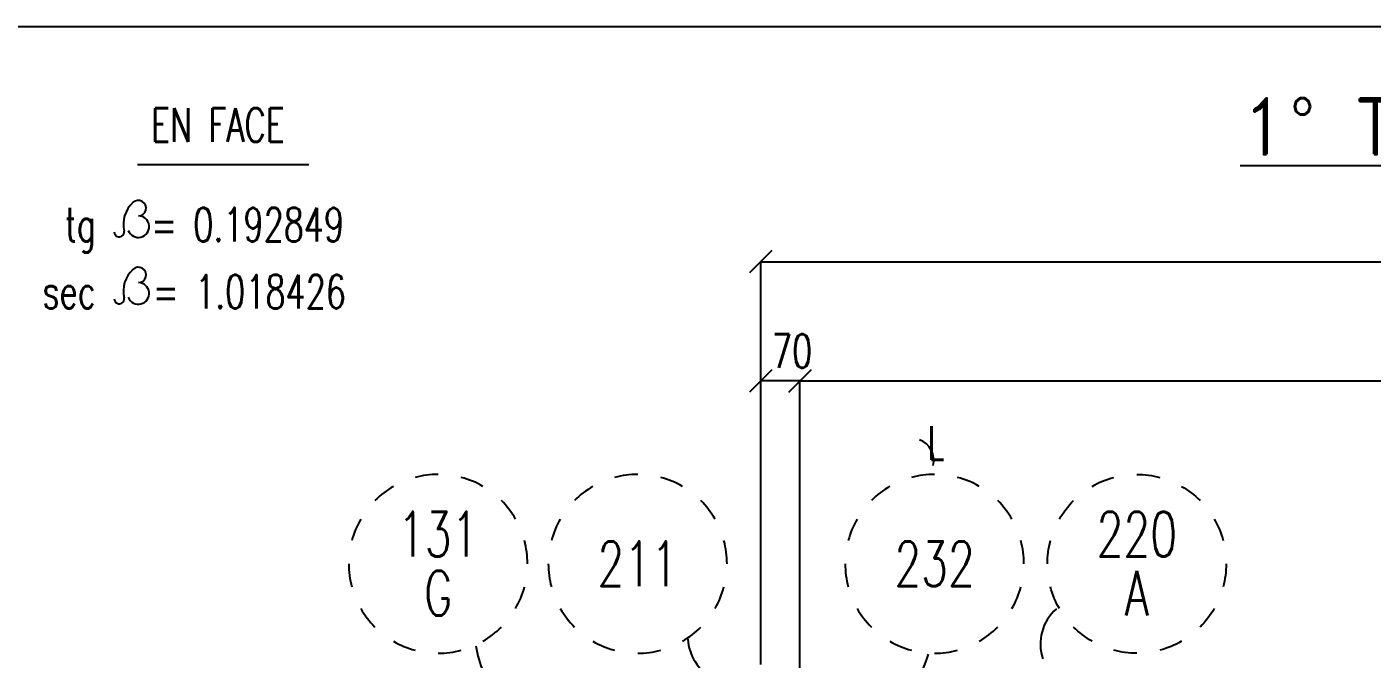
# Model space of a CAD drawing. Extents: x 512897 to 529117, y 6597 to 18077.
# Drawn here: x 514103 to 516512, y 16946 to 18077 of the extents above; entities that cross this region are included whole.
import ezdxf
from ezdxf.enums import TextEntityAlignment as Align

# ---------------------------------------------------------------- set-up
doc = ezdxf.new("R2010")
doc.units = 0
doc.header["$LTSCALE"] = 200
doc.header["$MEASUREMENT"] = 0
doc.layers.get('0').update_dxf_attribs({"linetype": 'CONTINUOUS'})
for name, color, linetype in [('LINEA-MEDIA', 7, 'CONTINUOUS'), ('LP', 3, 'CONTINUOUS'), ('LS', 7, 'CONTINUOUS')]:
    doc.layers.add(name, color=color, linetype=linetype)
doc.styles.add('RD', font='ROMAND8.SHX', dxfattribs={"width": 0.7})
doc.styles.add('RQL', font='ROMANS8.SHX', dxfattribs={"width": 0.7})
doc.styles.add('RS', font='ROMANS8.shx', dxfattribs={"width": 0.7})
doc.dimstyles.new('TRATTO', dxfattribs={"dimscale": 0, "dimtxt": 60, "dimasz": 40, "dimexe": 0, "dimexo": 0, "dimgap": 5, "dimtad": 1, "dimrnd": 0.5, "dimdsep": 46, "dimtxsty": 'RS', "dimblk1": 'OBLIQUE', "dimblk2": 'OBLIQUE', "dimsah": 1, "dimcen": 0.09, "dimclrd": 2, "dimclre": 2, "dimclrt": 7, "dimadec": 0, "dimazin": 0, "dimtfac": 1, "dimtix": 1, "dimtmove": 2, "dimatfit": 3, "dimfxl": 1, "dimtolj": 1, "dimtzin": 0, "dimarcsym": 0})

# ---------------------------------------------------------------- blocks, each defined once
blk = doc.blocks.new('_OBLIQUE')
at = {"color": 0, "linetype": 'ByBlock'}
blk.add_line((-0.5, -0.5), (0.5, 0.5), dxfattribs=at)
blk = doc.blocks.new('*D21')
at = {"layer": 'LS', "color": 2, "lineweight": -2, "transparency": 16777216}
for p, q in [((515487.4, 16360.4), (515487.4, 17443.2)), ((515487.4, 17443.2), (518487.4, 17443.2)), ((518487.4, 16936.4), (518487.4, 17443.2))]:
    blk.add_line(p, q, dxfattribs=at)
at = {"layer": 'LS', "color": 2, "lineweight": -2, "transparency": 16777216, "xscale": 40, "yscale": 40, "zscale": 40, "rotation": 180}
blk.add_blockref('_OBLIQUE', (515487.4, 17443.2), dxfattribs=at)
at = {"layer": 'LS', "color": 2, "lineweight": -2, "transparency": 16777216, "xscale": 40, "yscale": 40, "zscale": 40}
blk.add_blockref('_OBLIQUE', (518487.4, 17443.2), dxfattribs=at)
at = {"layer": 'LS', "color": 7, "transparency": 16777216, "insert": (516987.4, 17478.2), "char_height": 60, "attachment_point": 5, "style": 'RS'}
blk.add_mtext('\\A1;3000', dxfattribs=at)
blk = doc.blocks.new('*D35')
at = {"layer": 'LS', "color": 2, "lineweight": -2, "transparency": 16777216}
for p, q in [((515417.4, 16935.9), (515417.4, 17443.2)), ((515487.4, 17443.2), (515417.4, 17443.2)), ((515487.4, 16916.2), (515487.4, 17443.2))]:
    blk.add_line(p, q, dxfattribs=at)
at = {"layer": 'LS', "color": 2, "lineweight": -2, "transparency": 16777216, "xscale": 40, "yscale": 40, "zscale": 40, "rotation": 180}
blk.add_blockref('_OBLIQUE', (515417.4, 17443.2), dxfattribs=at)
at = {"layer": 'LS', "color": 2, "lineweight": -2, "transparency": 16777216, "xscale": 40, "yscale": 40, "zscale": 40}
blk.add_blockref('_OBLIQUE', (515487.4, 17443.2), dxfattribs=at)
at = {"layer": 'LS', "color": 7, "transparency": 16777216, "insert": (515473.3, 17496.7), "char_height": 60, "attachment_point": 5, "style": 'RS'}
blk.add_mtext('\\A1;70', dxfattribs=at)
blk = doc.blocks.new('*D36')
at = {"layer": 'LS', "color": 2, "lineweight": -2, "transparency": 16777216}
for p, q in [((515417.4, 17443.2), (515417.4, 17656.4)), ((515417.4, 17656.4), (518557.4, 17656.4)), ((518557.4, 17443.2), (518557.4, 17656.4))]:
    blk.add_line(p, q, dxfattribs=at)
at = {"layer": 'LS', "color": 2, "lineweight": -2, "transparency": 16777216, "xscale": 40, "yscale": 40, "zscale": 40, "rotation": 180}
blk.add_blockref('_OBLIQUE', (515417.4, 17656.4), dxfattribs=at)
at = {"layer": 'LS', "color": 2, "lineweight": -2, "transparency": 16777216, "xscale": 40, "yscale": 40, "zscale": 40}
blk.add_blockref('_OBLIQUE', (518557.4, 17656.4), dxfattribs=at)
at = {"layer": 'LS', "color": 7, "transparency": 16777216, "insert": (516987.4, 17691.4), "char_height": 60, "attachment_point": 5, "style": 'RS'}
blk.add_mtext('\\A1;3140', dxfattribs=at)
blk = doc.blocks.new('zzz')
at = {"linetype": 'Continuous'}
for start, end in [(90, 105), (60, 75), (120, 135), (30, 45), (150, 165), (0, 15), (180, 195), (330, 345), (210, 225), (300, 315), (240, 255), (270, 285)]:
    blk.add_arc((0, 0), 8, start, end, dxfattribs=at)
at = {"color": 3, "style": 'RQL', "width": 0.7}
blk.add_attdef('POS1', text='', height=4, dxfattribs=at).set_placement((0, 0), align=Align.MIDDLE)
at = {"style": 'RQL', "width": 0.7, "flags": 1}
blk.add_attdef('TIPO', (0, -8), '', height=3, dxfattribs=at)
blk = doc.blocks.new('www')
at = {"linetype": 'Continuous'}
for start, end in [(90, 105), (60, 75), (120, 135), (30, 45), (150, 165), (0, 15), (180, 195), (330, 345), (210, 225), (300, 315), (240, 255), (270, 285)]:
    blk.add_arc((0, 0), 8, start, end, dxfattribs=at)
at = {"color": 3, "style": 'RQL', "width": 0.7}
for tag, p in [('POS3', (0, 0.65)), ('POS2', (0, -4.63))]:
    blk.add_attdef(tag, text='', height=4, dxfattribs=at).set_placement(p, align=Align.CENTER)
at = {"style": 'RQL', "width": 0.7, "flags": 1}
blk.add_attdef('TIPO', text='', height=3, dxfattribs=at).set_placement((0, 0), align=Align.MIDDLE_CENTER)

msp = doc.modelspace()

# ---------------------------------------------------------------- linework, layer by layer
at = {"layer": 'LINEA-MEDIA'}
msp.add_line((514301.512, 17830.336), (514608.474, 17830.336), dxfattribs=at)
for centre, radius, start, end in [((514328.136, 17723.642), 51.996, 132.141042, 193.778634), ((514303.053, 17752.447), 13.827, 270, 135.157666), ((514303.053, 17719.262), 19.358, 200.722607, 90), ((514268.857, 17709.671), 8.921, 179.906205, 10.244605), ((514328.136, 17604.054), 51.996, 132.141042, 193.778634), ((514303.053, 17632.858), 13.827, 270, 135.157666), ((514303.053, 17599.673), 19.358, 200.722607, 90), ((514268.857, 17590.083), 8.921, 179.906205, 10.244605)]:
    msp.add_arc(centre, radius, start, end, dxfattribs=at)
at = {"layer": 'LP', "color": 6}
for centre, radius, start, end in [((516001.157, 16972.531), 83.3, 130.66903, 198.60599), ((515103.823, 17001.294), 199.353, 189.237711, 271.424504)]:
    msp.add_arc(centre, radius, start, end, dxfattribs=at)
at = {"layer": 'LS', "color": 8}
msp.add_lwpolyline([(512897.246, 18076.558), (512897.246, 6596.558), (525617.246, 6596.558), (525617.246, 8196.558), (529117.246, 8196.558), (529117.246, 18076.558), (512897.246, 18076.558)], close=True, dxfattribs=at)
at = {"layer": 'LS', "color": 6}
for centre, radius, start, end in [((515687.965, 17301.178), 39.035, 346.313964, 69.806256), ((515375.499, 16988.16), 89.259, 184.397629, 294.352637), ((515026.008, 17187.648), 729.892, 316.71498, 341.385971)]:
    msp.add_arc(centre, radius, start, end, dxfattribs=at)

# ---------------------------------------------------------------- block references
for name, p, xscale, yscale, zscale, values in [('www', (514839.707, 17116.089), 19.99999999999997, 19.99999999999997, 19.99999999999997, {'POS3': '131', 'POS2': 'G'}), ('zzz', (515196.926, 17116.089), 19.99999994494139, 19.99999994494139, 19.99999994494139, {'POS1': '211'}), ('zzz', (515728.409, 17116.089), 19.99999994494139, 19.99999994494139, 19.99999994494139, {'POS1': '232'})]:
    msp.add_blockref(name, p, dxfattribs=dict(at, xscale=xscale, yscale=yscale, zscale=zscale)).add_auto_attribs(values)
ref = msp.add_blockref('www', (516090.562, 17116.089), dxfattribs=dict(at, xscale=-19.99999999999997, yscale=19.99999999999997, zscale=19.99999999999996))
ref.add_attrib('POS3', '220', dxfattribs={"layer": '0', "color": 3, "height": 80, "style": 'RQL', "width": 0.7}).set_placement((516090.562, 17129.028), align=Align.CENTER)
ref.add_attrib('POS2', 'A', dxfattribs={"layer": '0', "color": 3, "height": 80, "style": 'RQL', "width": 0.7}).set_placement((516090.562, 17023.48), align=Align.CENTER)

# ---------------------------------------------------------------- texts
at = {"layer": 'LINEA-MEDIA', "style": 'RS', "width": 0.7}
for s, p in [('EN FACE', (514325.77, 17871.168)), ('tg   = 0.192849', (514171.106, 17692.944)), ('sec   = 1.018426', (514131.279, 17572.943))]:
    msp.add_text(s, height=60.0007, dxfattribs=at).set_placement(p)
at = {"layer": 'LS', "color": 3, "style": 'RD'}
msp.add_text('%%U1° Tronçon Commun', height=100, dxfattribs=at).set_placement((516989.188, 17884.566), align=Align.MIDDLE)
at = {"layer": 'LS', "color": 7, "style": 'RS', "width": 0.7}
msp.add_text('L', height=60, dxfattribs=at).set_placement((515715.617, 17302.363))

# ---------------------------------------------------------------- dimensions: what is measured, and where the dimension line sits
at = {"layer": 'LS'}
for base, p1, p2, picture, middle in [((518557.405, 17656.35), (515417.405, 17443.23), (518557.405, 17443.23), '*D36', (516987.405, 17691.35)), ((518487.405, 17443.23), (515487.405, 16360.374), (518487.405, 16936.374), '*D21', (516987.405, 17478.23))]:
    dim = msp.add_linear_dim(base=base, p1=p1, p2=p2, dimstyle='TRATTO', override={"dimscale": 1}, dxfattribs=at)
    dim.commit()
    dim.dimension.update_dxf_attribs({"geometry": picture, "text_midpoint": middle})
dim = msp.add_linear_dim(base=(515417.405, 17443.23), p1=(515487.405, 16916.217), p2=(515417.405, 16935.941), angle=180, dimstyle='TRATTO', override={"dimscale": 1}, dxfattribs=at)
dim.commit()
dim.dimension.update_dxf_attribs({"geometry": '*D35', "text_midpoint": (515473.278, 17496.666), "dimtype": 160})

doc.saveas('drawing.dxf')
